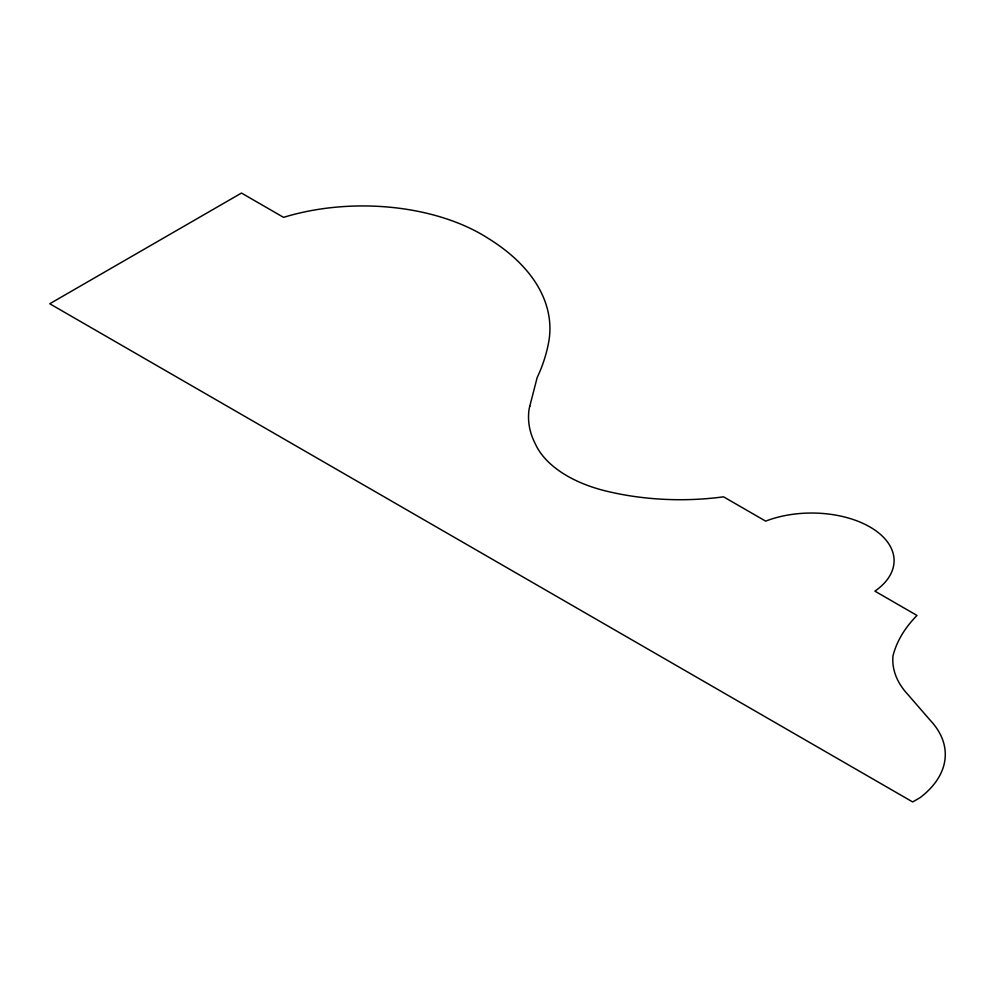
<?xml version="1.0" encoding="UTF-8"?>
<svg xmlns="http://www.w3.org/2000/svg" width="995" height="995" viewBox="0 0 995 995"><rect width="100%" height="100%" fill="white"/><g stroke="black" fill="none" stroke-linecap="round" stroke-linejoin="round"><path stroke-width="1.49" d="M529.788 406.258L529.141 408.87A162.471 93.804 0 0 0 535.173 443.571A122.472 70.707 0 0 0 608.343 491.592A190.592 110.035 0 0 0 723.564 496.828L765.652 521.131A82.436 47.586 0 0 1 872.889 528.768A82.436 47.586 0 0 1 874.904 591.142L916.992 615.445A199.112 114.96 0 0 0 892.975 655.929A127.086 73.381 0 0 0 908.025 694.684L930.089 720.131A123.815 71.478 0 0 1 920.114 797.642L912.664 801.945L49.75 303.749L241.474 193.055L283.563 217.358A168.23 97.124 0 0 1 487.96 238.228A228.614 131.987 0 0 1 549.14 339.457A390.525 225.467 0 0 1 537.138 377.627L529.788 406.258"/></g></svg>
